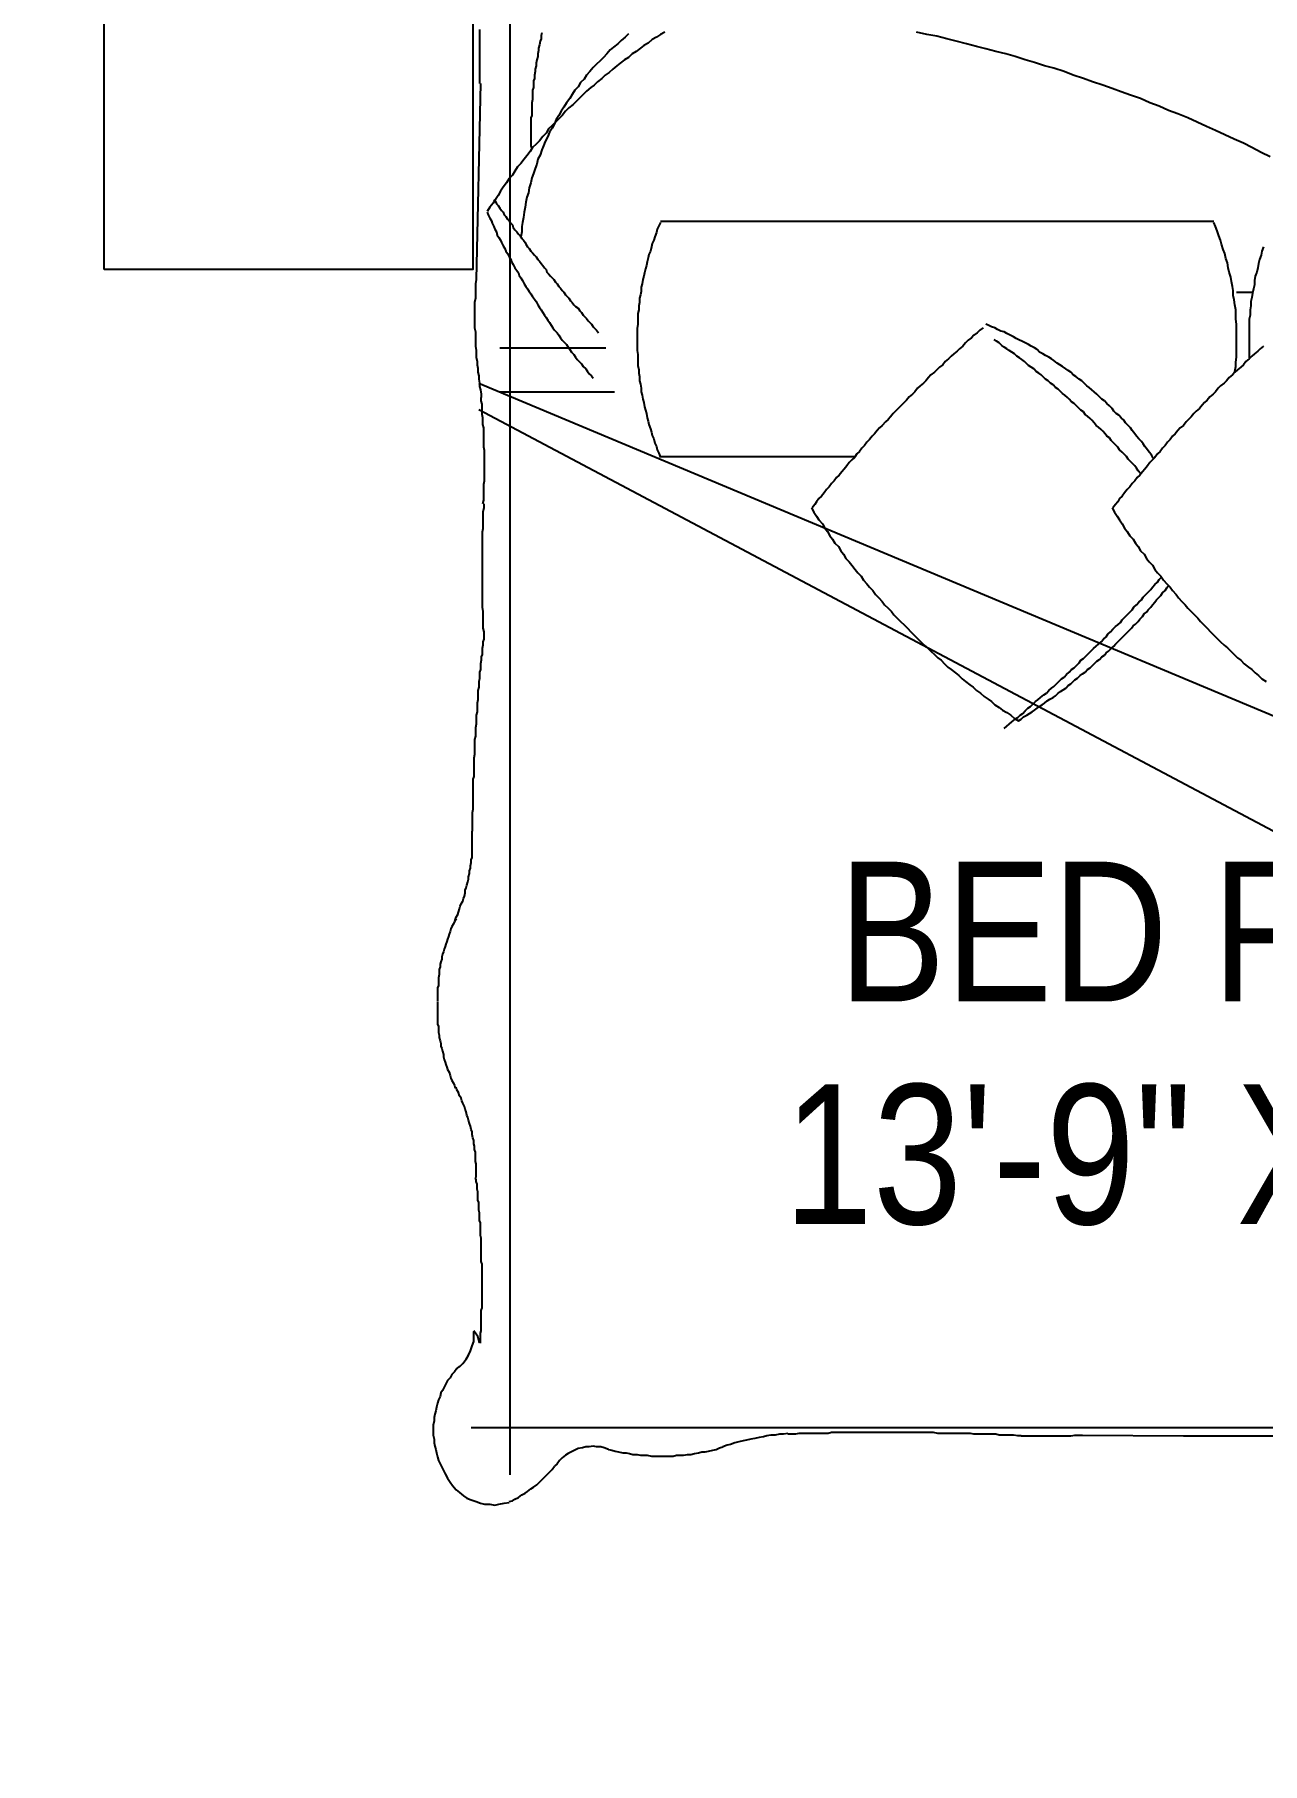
# Model space of a CAD drawing. Extents: x -454308 to 890911, y -14103 to 1343694.
# Drawn here: x 197937.5 to 197997.4, y 662062.4 to 662146.7 of the extents above; entities that cross this region are included whole.
import ezdxf

# ---------------------------------------------------------------- set-up
doc = ezdxf.new("R2010")
doc.units = 0
doc.header["$MEASUREMENT"] = 0
doc.layers.add('A-Door', color=144, linetype='Continuous')
doc.layers.add('FURN', color=250, linetype='Continuous')
doc.layers.add('Text', color=55, linetype='Continuous', lineweight=25)
doc.layers.add('WINDOW', color=147, linetype='Continuous', lineweight=25)
doc.styles.get("Standard").update_dxf_attribs({"font": 'stylu.ttf', "height": 7})

# ---------------------------------------------------------------- blocks, each defined once
blk = doc.blocks.new('BD')
at = {"layer": 'FURN'}
for points in [[(166042.034, 672824.709), (166059.993, 672824.709), (166059.993, 672806.709), (166042.034, 672806.709), (166042.034, 672824.709)], [(165983.267, 672808.066), (165983.061, 672807.942), (165982.856, 672807.819), (165982.692, 672807.696), (165982.486, 672807.531), (165982.363, 672807.367), (165982.198, 672807.161), (165982.075, 672806.997), (165981.993, 672806.792), (165981.911, 672806.545), (165981.829, 672806.34), (165981.787, 672806.134), (165981.787, 672805.887), (165981.746, 672805.641), (165981.787, 672805.435), (165981.829, 672805.189), (165981.87, 672804.942)], [(165988.527, 672807.367), (165988.404, 672807.49), (165988.239, 672807.614), (165988.116, 672807.737), (165987.952, 672807.819), (165987.829, 672807.942), (165987.664, 672808.024), (165987.5, 672808.107), (165987.335, 672808.189), (165987.212, 672808.271), (165987.048, 672808.312), (165986.883, 672808.394), (165986.719, 672808.435), (165986.513, 672808.477), (165986.349, 672808.518), (165986.185, 672808.559), (165986.02, 672808.6), (165985.856, 672808.6), (165985.65, 672808.641), (165985.486, 672808.641), (165985.322, 672808.641), (165985.157, 672808.641), (165984.952, 672808.6), (165984.787, 672808.6), (165984.623, 672808.559), (165984.459, 672808.518), (165984.294, 672808.477), (165984.089, 672808.435), (165983.924, 672808.394), (165983.76, 672808.312), (165983.596, 672808.23), (165983.431, 672808.148), (165983.267, 672808.066)], [(166006.281, 672808.435), (166006.157, 672808.435), (166006.034, 672808.435), (166005.87, 672808.435), (166005.746, 672808.435), (166005.623, 672808.435), (166005.5, 672808.435), (166005.335, 672808.435), (166005.212, 672808.435), (166005.089, 672808.394), (166004.924, 672808.394), (166004.801, 672808.394), (166004.678, 672808.353), (166004.555, 672808.353), (166004.39, 672808.312), (166004.267, 672808.271), (166004.144, 672808.271), (166004.02, 672808.23), (166003.897, 672808.189), (166003.733, 672808.148), (166003.609, 672808.148), (166003.486, 672808.107), (166003.363, 672808.066), (166003.239, 672808.024), (166003.116, 672807.983), (166002.993, 672807.942), (166002.87, 672807.86), (166002.705, 672807.819), (166002.582, 672807.778), (166002.459, 672807.737), (166002.335, 672807.655), (166002.212, 672807.614), (166002.089, 672807.572)], [(166010.349, 672807.531), (166010.226, 672807.614), (166010.102, 672807.655), (166009.979, 672807.737), (166009.856, 672807.778), (166009.733, 672807.819), (166009.609, 672807.86), (166009.486, 672807.901), (166009.363, 672807.942), (166009.239, 672807.983), (166009.116, 672808.024), (166008.993, 672808.066), (166008.87, 672808.107), (166008.746, 672808.148), (166008.623, 672808.189), (166008.5, 672808.23), (166008.376, 672808.23), (166008.253, 672808.271), (166008.13, 672808.312), (166008.007, 672808.312), (166007.883, 672808.353), (166007.76, 672808.353), (166007.637, 672808.353), (166007.472, 672808.394), (166007.349, 672808.394), (166007.226, 672808.394), (166007.102, 672808.394), (166006.979, 672808.435), (166006.856, 672808.435), (166006.692, 672808.435), (166006.568, 672808.435), (166006.445, 672808.435), (166006.322, 672808.435)], [(165988.486, 672807.367), (165988.65, 672807.203), (165988.856, 672807.038), (165989.061, 672806.915), (165989.267, 672806.833), (165989.513, 672806.751), (165989.719, 672806.668), (165989.965, 672806.668), (165990.212, 672806.668)], [(165997.65, 672806.586), (165997.774, 672806.545), (165997.938, 672806.545), (165998.102, 672806.545), (165998.226, 672806.545), (165998.39, 672806.545), (165998.513, 672806.586), (165998.678, 672806.586), (165998.801, 672806.586), (165998.965, 672806.586), (165999.089, 672806.627), (165999.253, 672806.627), (165999.376, 672806.668), (165999.541, 672806.668), (165999.664, 672806.709), (165999.829, 672806.751), (165999.952, 672806.751), (166000.075, 672806.792), (166000.239, 672806.833), (166000.363, 672806.874), (166000.527, 672806.915), (166000.65, 672806.956), (166000.774, 672806.997), (166000.938, 672807.038), (166001.061, 672807.079), (166001.185, 672807.12), (166001.349, 672807.203), (166001.472, 672807.244), (166001.596, 672807.285), (166001.719, 672807.367), (166001.883, 672807.408), (166002.007, 672807.49), (166002.13, 672807.531)], [(166010.308, 672807.572), (166010.431, 672807.531), (166010.555, 672807.449), (166010.678, 672807.408), (166010.842, 672807.367), (166010.965, 672807.326), (166011.089, 672807.285), (166011.212, 672807.203), (166011.335, 672807.161), (166011.459, 672807.12), (166011.623, 672807.079), (166011.746, 672807.079), (166011.87, 672807.038), (166011.993, 672806.997), (166012.157, 672806.956), (166012.281, 672806.915), (166012.404, 672806.915), (166012.568, 672806.874), (166012.692, 672806.874), (166012.815, 672806.833), (166012.938, 672806.833), (166013.102, 672806.792), (166013.226, 672806.792), (166013.349, 672806.751), (166013.513, 672806.751), (166013.637, 672806.751), (166013.801, 672806.751), (166013.924, 672806.751), (166014.048, 672806.751), (166014.212, 672806.751), (166014.335, 672806.751), (166014.459, 672806.751), (166014.623, 672806.751)], [(165985.527, 672806.792), (165985.527, 672782.216), (165985.527, 672731.627)], [(165989.637, 672806.381), (165989.801, 672806.422), (165989.965, 672806.463), (165990.089, 672806.545), (165990.253, 672806.668)], [(165989.637, 672806.34), (165989.76, 672806.34), (165989.883, 672806.34), (165990.007, 672806.34), (165990.13, 672806.34), (165990.253, 672806.298), (165990.376, 672806.298), (165990.5, 672806.298), (165990.623, 672806.298), (165990.746, 672806.298), (165990.87, 672806.298), (165990.993, 672806.298), (165991.116, 672806.298), (165991.239, 672806.298), (165991.363, 672806.257), (165991.486, 672806.257), (165991.609, 672806.257), (165991.733, 672806.257), (165991.897, 672806.257), (165992.02, 672806.257), (165992.144, 672806.257), (165992.267, 672806.257), (165992.39, 672806.257), (165992.513, 672806.257), (165992.637, 672806.257), (165992.76, 672806.257), (165992.883, 672806.257), (165993.007, 672806.257), (165993.13, 672806.257), (165993.253, 672806.257), (165993.376, 672806.257), (165993.5, 672806.257), (165993.623, 672806.298), (165993.746, 672806.298), (165993.87, 672806.298), (165993.993, 672806.298), (165994.116, 672806.298), (165994.281, 672806.298), (165994.404, 672806.298), (165994.527, 672806.298), (165994.65, 672806.298), (165994.774, 672806.298), (165994.897, 672806.34), (165995.02, 672806.34), (165995.144, 672806.34), (165995.267, 672806.34), (165995.39, 672806.34), (165995.513, 672806.34), (165995.637, 672806.381), (165995.76, 672806.381), (165995.883, 672806.381), (165996.007, 672806.381), (165996.13, 672806.422), (165996.253, 672806.422), (165996.376, 672806.422), (165996.5, 672806.422), (165996.623, 672806.463), (165996.746, 672806.463), (165996.911, 672806.463), (165997.034, 672806.463), (165997.157, 672806.504), (165997.281, 672806.504), (165997.404, 672806.504), (165997.527, 672806.545), (165997.65, 672806.545)], [(166035.212, 672806.422), (166001.596, 672743.052)], [(166036.486, 672806.422), (166009.527, 672741.983)], [(166024.157, 672806.175), (166023.993, 672806.175), (166023.87, 672806.216), (166023.705, 672806.216), (166023.541, 672806.257), (166023.418, 672806.257), (166023.253, 672806.257), (166023.13, 672806.298), (166022.965, 672806.298), (166022.801, 672806.34), (166022.678, 672806.34), (166022.513, 672806.34), (166022.39, 672806.381), (166022.226, 672806.381), (166022.061, 672806.381), (166021.938, 672806.422), (166021.774, 672806.422), (166021.65, 672806.422), (166021.486, 672806.463), (166021.322, 672806.463), (166021.198, 672806.463), (166021.034, 672806.463), (166020.87, 672806.504), (166020.746, 672806.504), (166020.582, 672806.504), (166020.459, 672806.504), (166020.294, 672806.545), (166020.13, 672806.545), (166020.007, 672806.545), (166019.842, 672806.545), (166019.678, 672806.586), (166019.555, 672806.586), (166019.39, 672806.586), (166019.267, 672806.586), (166019.102, 672806.627), (166018.938, 672806.627), (166018.815, 672806.627), (166018.65, 672806.627), (166018.486, 672806.627), (166018.363, 672806.627), (166018.198, 672806.668), (166018.075, 672806.668), (166017.911, 672806.668), (166017.746, 672806.668), (166017.623, 672806.668), (166017.459, 672806.668), (166017.294, 672806.668), (166017.171, 672806.709), (166017.007, 672806.709), (166016.883, 672806.709), (166016.719, 672806.709), (166016.555, 672806.709), (166016.431, 672806.709), (166016.267, 672806.709), (166016.102, 672806.709), (166015.979, 672806.709), (166015.815, 672806.709), (166015.692, 672806.709), (166015.527, 672806.751), (166015.363, 672806.751), (166015.239, 672806.751), (166015.075, 672806.751), (166014.911, 672806.751), (166014.787, 672806.751), (166014.623, 672806.751)], [(166030.609, 672806.216), (166030.774, 672806.175), (166030.938, 672806.175), (166031.102, 672806.175), (166031.267, 672806.175), (166031.39, 672806.175), (166031.555, 672806.175), (166031.719, 672806.134), (166031.883, 672806.134), (166032.048, 672806.134), (166032.212, 672806.134), (166032.376, 672806.134), (166032.541, 672806.134), (166032.705, 672806.134), (166032.87, 672806.134), (166033.034, 672806.134), (166033.198, 672806.134), (166033.363, 672806.175), (166033.527, 672806.175), (166033.692, 672806.175), (166033.856, 672806.175), (166034.02, 672806.175), (166034.185, 672806.175), (166034.308, 672806.175), (166034.472, 672806.216), (166034.637, 672806.216), (166034.801, 672806.216), (166034.965, 672806.257), (166035.13, 672806.257), (166035.294, 672806.257), (166035.459, 672806.257), (166035.623, 672806.298), (166035.787, 672806.298)], [(166041.541, 672806.545), (166041.335, 672806.586), (166041.171, 672806.586), (166040.965, 672806.586), (166040.801, 672806.586), (166040.637, 672806.586), (166040.431, 672806.627), (166040.267, 672806.627), (166040.102, 672806.627), (166039.897, 672806.627), (166039.733, 672806.627), (166039.527, 672806.627), (166039.363, 672806.627), (166039.198, 672806.627), (166038.993, 672806.586), (166038.829, 672806.586), (166038.664, 672806.586), (166038.459, 672806.586), (166038.294, 672806.586), (166038.089, 672806.545), (166037.924, 672806.545), (166037.76, 672806.545), (166037.555, 672806.504), (166037.39, 672806.504), (166037.226, 672806.463), (166037.02, 672806.463), (166036.856, 672806.422), (166036.692, 672806.422), (166036.486, 672806.381), (166036.322, 672806.381), (166036.157, 672806.34), (166035.952, 672806.298), (166035.787, 672806.298)], [(166051.116, 672806.34), (166041.541, 672806.545)], [(166053.746, 672806.381), (166053.5, 672806.381), (166053.294, 672806.381), (166053.048, 672806.381), (166052.801, 672806.381), (166052.555, 672806.381), (166052.308, 672806.381), (166052.061, 672806.381), (166051.856, 672806.381), (166051.609, 672806.381), (166051.363, 672806.381), (166051.116, 672806.381)], [(166030.609, 672806.175), (166030.404, 672806.175), (166030.198, 672806.216), (166029.993, 672806.216), (166029.787, 672806.216), (166029.582, 672806.216), (166029.376, 672806.216), (166029.212, 672806.257), (166029.007, 672806.257), (166028.801, 672806.257), (166028.596, 672806.257), (166028.39, 672806.257), (166028.185, 672806.257), (166027.979, 672806.257), (166027.774, 672806.257), (166027.568, 672806.257), (166027.363, 672806.257), (166027.157, 672806.257), (166026.952, 672806.257), (166026.787, 672806.257), (166026.582, 672806.257), (166026.376, 672806.257), (166026.171, 672806.257), (166025.965, 672806.257), (166025.76, 672806.257), (166025.555, 672806.257), (166025.349, 672806.216), (166025.144, 672806.216), (166024.938, 672806.216), (166024.733, 672806.216), (166024.527, 672806.216), (166024.363, 672806.175), (166024.157, 672806.175)], [(166044.829, 672806.011), (166044.705, 672805.97), (166044.541, 672805.887), (166044.418, 672805.805), (166044.294, 672805.764), (166044.13, 672805.682), (166044.007, 672805.641), (166043.883, 672805.559), (166043.719, 672805.518), (166043.596, 672805.435), (166043.472, 672805.353), (166043.349, 672805.312), (166043.185, 672805.23), (166043.061, 672805.148), (166042.938, 672805.107), (166042.815, 672805.024), (166042.65, 672804.942), (166042.527, 672804.86), (166042.404, 672804.819), (166042.281, 672804.737), (166042.116, 672804.655), (166041.993, 672804.572), (166041.87, 672804.49), (166041.746, 672804.449), (166041.623, 672804.367), (166041.5, 672804.285), (166041.335, 672804.203), (166041.212, 672804.12), (166041.089, 672804.038), (166040.965, 672803.956), (166040.842, 672803.874), (166040.719, 672803.792), (166040.596, 672803.709), (166040.472, 672803.627), (166040.308, 672803.545), (166040.185, 672803.463), (166040.061, 672803.381), (166039.938, 672803.298), (166039.815, 672803.216), (166039.692, 672803.134), (166039.568, 672803.052), (166039.445, 672802.97), (166039.322, 672802.887), (166039.198, 672802.805), (166039.075, 672802.723), (166038.952, 672802.6), (166038.829, 672802.518), (166038.705, 672802.435), (166038.582, 672802.353), (166038.5, 672802.271), (166038.376, 672802.148), (166038.253, 672802.066), (166038.13, 672801.983), (166038.007, 672801.901), (166037.883, 672801.778), (166037.76, 672801.696), (166037.637, 672801.614), (166037.513, 672801.49), (166037.431, 672801.408), (166037.308, 672801.326), (166037.185, 672801.203), (166037.061, 672801.12), (166036.938, 672801.038), (166036.856, 672800.915), (166036.733, 672800.833)], [(166045.445, 672805.682), (166045.363, 672805.6), (166045.239, 672805.559), (166045.157, 672805.477), (166045.034, 672805.394), (166044.911, 672805.312), (166044.829, 672805.23), (166044.705, 672805.189), (166044.623, 672805.107), (166044.5, 672805.024), (166044.418, 672804.942), (166044.294, 672804.86), (166044.212, 672804.778), (166044.089, 672804.737), (166043.965, 672804.655), (166043.883, 672804.572), (166043.76, 672804.49), (166043.678, 672804.408), (166043.555, 672804.326), (166043.472, 672804.244), (166043.349, 672804.161), (166043.267, 672804.12), (166043.144, 672804.038), (166043.061, 672803.956), (166042.938, 672803.874), (166042.856, 672803.792), (166042.733, 672803.709), (166042.65, 672803.627), (166042.527, 672803.545), (166042.445, 672803.463), (166042.322, 672803.381), (166042.239, 672803.298), (166042.116, 672803.216), (166042.034, 672803.134), (166041.911, 672803.093), (166041.829, 672803.011), (166041.705, 672802.929), (166041.623, 672802.846), (166041.541, 672802.764), (166041.418, 672802.682), (166041.335, 672802.6), (166041.212, 672802.518), (166041.13, 672802.435), (166041.007, 672802.353), (166040.924, 672802.271), (166040.801, 672802.189), (166040.719, 672802.107), (166040.637, 672802.024), (166040.513, 672801.942), (166040.431, 672801.86), (166040.308, 672801.778), (166040.226, 672801.696), (166040.144, 672801.572), (166040.02, 672801.49), (166039.938, 672801.408), (166039.815, 672801.326), (166039.733, 672801.244), (166039.65, 672801.161), (166039.527, 672801.079), (166039.445, 672800.997), (166039.363, 672800.915), (166039.239, 672800.833), (166039.157, 672800.751), (166039.075, 672800.668), (166038.952, 672800.586)], [(166053.623, 672797.34), (166053.5, 672797.545), (166053.376, 672797.751), (166053.253, 672797.956), (166053.089, 672798.161), (166052.965, 672798.367), (166052.842, 672798.531), (166052.678, 672798.737), (166052.555, 672798.942), (166052.39, 672799.107), (166052.267, 672799.312), (166052.102, 672799.518), (166051.979, 672799.682), (166051.815, 672799.887), (166051.65, 672800.052), (166051.527, 672800.257), (166051.363, 672800.422), (166051.198, 672800.627), (166051.034, 672800.792), (166050.911, 672800.956), (166050.746, 672801.161), (166050.582, 672801.326), (166050.418, 672801.49), (166050.253, 672801.655), (166050.089, 672801.819), (166049.924, 672802.024), (166049.76, 672802.189), (166049.555, 672802.353), (166049.39, 672802.518), (166049.226, 672802.682), (166049.061, 672802.846), (166048.897, 672803.011), (166048.692, 672803.134), (166048.527, 672803.298), (166048.322, 672803.463), (166048.157, 672803.627), (166047.993, 672803.792), (166047.787, 672803.915), (166047.582, 672804.079), (166047.418, 672804.203), (166047.212, 672804.367), (166047.048, 672804.531), (166046.842, 672804.655), (166046.637, 672804.778), (166046.472, 672804.942), (166046.267, 672805.066), (166046.061, 672805.23), (166045.856, 672805.353), (166045.65, 672805.477), (166045.445, 672805.6), (166045.281, 672805.723), (166045.075, 672805.887), (166044.87, 672806.011)], [(165981.911, 672804.942), (165981.952, 672804.778), (165982.034, 672804.655), (165982.116, 672804.49), (165982.239, 672804.326), (165982.322, 672804.161), (165982.404, 672804.038), (165982.527, 672803.874), (165982.609, 672803.751), (165982.733, 672803.586), (165982.856, 672803.463), (165982.979, 672803.34), (165983.102, 672803.216), (165983.226, 672803.093), (165983.349, 672802.97), (165983.472, 672802.846), (165983.637, 672802.723)], [(166059.294, 672804.901), (165983.226, 672804.901)], [(166036.075, 672805.394), (166036.075, 672799.805)], [(166038.212, 672805.394), (166038.212, 672800.216)], [(166053.541, 672799.107), (166053.376, 672799.271), (166053.212, 672799.477), (166053.048, 672799.641), (166052.883, 672799.846), (166052.76, 672800.011), (166052.555, 672800.175), (166052.39, 672800.34), (166052.226, 672800.504), (166052.061, 672800.668), (166051.897, 672800.833), (166051.692, 672800.997), (166051.527, 672801.161), (166051.322, 672801.285), (166051.157, 672801.449), (166050.952, 672801.572), (166050.787, 672801.737), (166050.582, 672801.86), (166050.376, 672801.983), (166050.171, 672802.148), (166049.965, 672802.271), (166049.76, 672802.394), (166049.555, 672802.518), (166049.349, 672802.641), (166049.144, 672802.723), (166048.938, 672802.846), (166048.733, 672802.97), (166048.527, 672803.052), (166048.281, 672803.175), (166048.075, 672803.257), (166047.87, 672803.34), (166047.623, 672803.422), (166047.418, 672803.545), (166047.171, 672803.586), (166046.965, 672803.668), (166046.719, 672803.751), (166046.513, 672803.833), (166046.267, 672803.874), (166046.02, 672803.956), (166045.774, 672803.997), (166045.568, 672804.079), (166045.322, 672804.12), (166045.075, 672804.161), (166044.829, 672804.203), (166044.582, 672804.244), (166044.335, 672804.285), (166044.13, 672804.326), (166043.883, 672804.326), (166043.637, 672804.367)], [(166053.582, 672803.34), (166053.459, 672803.381), (166053.294, 672803.381), (166053.171, 672803.422), (166053.007, 672803.463), (166052.842, 672803.504), (166052.719, 672803.504), (166052.555, 672803.545), (166052.431, 672803.545), (166052.267, 672803.586), (166052.102, 672803.627), (166051.979, 672803.627), (166051.815, 672803.668), (166051.692, 672803.668), (166051.527, 672803.709), (166051.363, 672803.709), (166051.239, 672803.751), (166051.075, 672803.751), (166050.911, 672803.751), (166050.787, 672803.792), (166050.623, 672803.792), (166050.459, 672803.792), (166050.335, 672803.792), (166050.171, 672803.833), (166050.007, 672803.833), (166049.883, 672803.833), (166049.719, 672803.833), (166049.555, 672803.833), (166049.431, 672803.874), (166049.267, 672803.874), (166049.102, 672803.874), (166048.979, 672803.874), (166048.815, 672803.874), (166048.65, 672803.874), (166048.527, 672803.874), (166048.363, 672803.874), (166048.198, 672803.874), (166048.075, 672803.874), (166047.911, 672803.833)], [(165984.459, 672800.093), (165984.541, 672800.298), (165984.582, 672800.463), (165984.582, 672800.668), (165984.623, 672800.833), (165984.582, 672801.038), (165984.582, 672801.203), (165984.541, 672801.367), (165984.5, 672801.572), (165984.418, 672801.737), (165984.335, 672801.901), (165984.253, 672802.066), (165984.171, 672802.189), (165984.048, 672802.353), (165983.924, 672802.477), (165983.76, 672802.6), (165983.637, 672802.723)], [(165984.459, 672800.093), (165984.418, 672799.929), (165984.376, 672799.764), (165984.335, 672799.6), (165984.294, 672799.394), (165984.294, 672799.23), (165984.253, 672799.066), (165984.212, 672798.901), (165984.212, 672798.696), (165984.171, 672798.531), (165984.171, 672798.367), (165984.171, 672798.203), (165984.13, 672797.997), (165984.13, 672797.833), (165984.13, 672797.668), (165984.13, 672797.463), (165984.13, 672797.298), (165984.13, 672797.134), (165984.13, 672796.929), (165984.171, 672796.764), (165984.171, 672796.6), (165984.171, 672796.435), (165984.212, 672796.23), (165984.212, 672796.066), (165984.253, 672795.901), (165984.294, 672795.696), (165984.335, 672795.531), (165984.335, 672795.367), (165984.376, 672795.203), (165984.418, 672794.997), (165984.459, 672794.833), (165984.541, 672794.668), (165984.582, 672794.504)], [(166044.335, 672797.545), (166044.171, 672797.627), (166044.007, 672797.709), (166043.842, 672797.751), (166043.637, 672797.833), (166043.472, 672797.874), (166043.308, 672797.956), (166043.144, 672797.997), (166042.938, 672798.038), (166042.774, 672798.12), (166042.609, 672798.161), (166042.404, 672798.203), (166042.239, 672798.244), (166042.075, 672798.285), (166041.87, 672798.326), (166041.705, 672798.367), (166041.541, 672798.408), (166041.335, 672798.449), (166041.171, 672798.49), (166040.965, 672798.49), (166040.801, 672798.531), (166040.637, 672798.572), (166040.431, 672798.572), (166040.267, 672798.614), (166040.061, 672798.614), (166039.897, 672798.655), (166039.733, 672798.655), (166039.527, 672798.655), (166039.363, 672798.655), (166039.157, 672798.696), (166038.993, 672798.696), (166038.787, 672798.696), (166038.623, 672798.696), (166038.418, 672798.696), (166038.253, 672798.696), (166038.089, 672798.696), (166037.883, 672798.655), (166037.719, 672798.655), (166037.513, 672798.655), (166037.349, 672798.655), (166037.144, 672798.614), (166036.979, 672798.614), (166036.815, 672798.572), (166036.609, 672798.572), (166036.445, 672798.531), (166036.239, 672798.49), (166036.075, 672798.49), (166035.911, 672798.449), (166035.705, 672798.408), (166035.541, 672798.367), (166035.335, 672798.326), (166035.171, 672798.285), (166035.007, 672798.244), (166034.801, 672798.203), (166034.637, 672798.161), (166034.472, 672798.12), (166034.267, 672798.038), (166034.102, 672797.997), (166033.938, 672797.956), (166033.774, 672797.874), (166033.568, 672797.833), (166033.404, 672797.751), (166033.239, 672797.709), (166033.075, 672797.627), (166032.87, 672797.545)], [(166032.911, 672797.545), (166032.911, 672788.093)], [(166044.376, 672770.545), (166044.376, 672797.545)], [(165985.239, 672791.34), (165985.198, 672791.545), (165985.198, 672791.751), (165985.157, 672791.956), (165985.157, 672792.161), (165985.116, 672792.367), (165985.075, 672792.531), (165985.034, 672792.737), (165984.993, 672792.942), (165984.952, 672793.148), (165984.911, 672793.353), (165984.87, 672793.518), (165984.829, 672793.723), (165984.787, 672793.929), (165984.705, 672794.134), (165984.664, 672794.298), (165984.582, 672794.504)], [(166047.541, 672767.792), (166047.746, 672768.244), (166047.993, 672768.696), (166048.198, 672769.107), (166048.404, 672769.559), (166048.609, 672770.011), (166048.815, 672770.463), (166049.02, 672770.915), (166049.226, 672771.367), (166049.431, 672771.819), (166049.637, 672772.312), (166049.801, 672772.764), (166050.007, 672773.216), (166050.171, 672773.668), (166050.376, 672774.12), (166050.541, 672774.614), (166050.705, 672775.066), (166050.87, 672775.518), (166051.034, 672775.97), (166051.198, 672776.463), (166051.363, 672776.915), (166051.527, 672777.408), (166051.692, 672777.86), (166051.856, 672778.353), (166051.979, 672778.805), (166052.144, 672779.298), (166052.267, 672779.751), (166052.431, 672780.244), (166052.555, 672780.696), (166052.678, 672781.189), (166052.801, 672781.682), (166052.924, 672782.134), (166053.048, 672782.627), (166053.171, 672783.12), (166053.294, 672783.572), (166053.418, 672784.066), (166053.5, 672784.559), (166053.623, 672785.052)], [(165985.116, 672779.956), (165985.116, 672780.12), (165985.157, 672780.326), (165985.157, 672780.49), (165985.157, 672780.655), (165985.157, 672780.86), (165985.157, 672781.024), (165985.198, 672781.189), (165985.198, 672781.394), (165985.198, 672781.559), (165985.198, 672781.723), (165985.198, 672781.929), (165985.198, 672782.093), (165985.198, 672782.257), (165985.239, 672782.422), (165985.239, 672782.627), (165985.239, 672782.792), (165985.239, 672782.956), (165985.239, 672783.161), (165985.239, 672783.326), (165985.239, 672783.49), (165985.239, 672783.696), (165985.239, 672783.86), (165985.239, 672784.024), (165985.281, 672784.23), (165985.281, 672784.394), (165985.281, 672784.559), (165985.281, 672784.764), (165985.281, 672784.929), (165985.281, 672785.093), (165985.281, 672785.298), (165985.281, 672785.463), (165985.281, 672785.627), (165985.281, 672785.833), (165985.281, 672785.997), (165985.281, 672786.161), (165985.281, 672786.367), (165985.281, 672786.531), (165985.281, 672786.696), (165985.281, 672786.901), (165985.281, 672787.066), (165985.281, 672787.23), (165985.281, 672787.435), (165985.281, 672787.6), (165985.281, 672787.764), (165985.281, 672787.97), (165985.281, 672788.134), (165985.281, 672788.298), (165985.281, 672788.504), (165985.281, 672788.668), (165985.281, 672788.833), (165985.281, 672789.038), (165985.281, 672789.203), (165985.239, 672789.367), (165985.239, 672789.572), (165985.239, 672789.737), (165985.239, 672789.901), (165985.239, 672790.107), (165985.239, 672790.271), (165985.239, 672790.435), (165985.239, 672790.641), (165985.239, 672790.805), (165985.198, 672790.97), (165985.198, 672791.175), (165985.198, 672791.34)], [(166030.404, 672790.189), (166030.198, 672790.066), (166029.993, 672789.942), (166029.829, 672789.819), (166029.623, 672789.655), (166029.418, 672789.531), (166029.253, 672789.408), (166029.048, 672789.285), (166028.883, 672789.161), (166028.678, 672789.038), (166028.513, 672788.874), (166028.308, 672788.751), (166028.144, 672788.627), (166027.938, 672788.504), (166027.774, 672788.34), (166027.609, 672788.216), (166027.404, 672788.052), (166027.239, 672787.929), (166027.075, 672787.764), (166026.87, 672787.641), (166026.705, 672787.477), (166026.541, 672787.353), (166026.376, 672787.189), (166026.171, 672787.066), (166026.007, 672786.901), (166025.842, 672786.737), (166025.678, 672786.614), (166025.513, 672786.449), (166025.349, 672786.285), (166025.185, 672786.161), (166025.02, 672785.997), (166024.856, 672785.833), (166024.692, 672785.668), (166024.527, 672785.504), (166024.363, 672785.34), (166024.198, 672785.175), (166024.034, 672785.011), (166023.87, 672784.846), (166023.705, 672784.682), (166023.582, 672784.518), (166023.418, 672784.353), (166023.253, 672784.189), (166023.089, 672784.024), (166022.965, 672783.86), (166022.801, 672783.696), (166022.637, 672783.531), (166022.513, 672783.367), (166022.349, 672783.161), (166022.226, 672782.997), (166022.061, 672782.833), (166021.938, 672782.668), (166021.774, 672782.463), (166021.65, 672782.298), (166021.486, 672782.134), (166021.363, 672781.929), (166021.198, 672781.764), (166021.075, 672781.559), (166020.952, 672781.394), (166020.787, 672781.23), (166020.664, 672781.024), (166020.541, 672780.86), (166020.418, 672780.655), (166020.294, 672780.449), (166020.13, 672780.285), (166020.007, 672780.079)], [(166039.198, 672781.805), (166039.075, 672781.97), (166038.952, 672782.093), (166038.829, 672782.257), (166038.705, 672782.381), (166038.582, 672782.545), (166038.459, 672782.668), (166038.294, 672782.792), (166038.171, 672782.956), (166038.048, 672783.079), (166037.924, 672783.244), (166037.801, 672783.367), (166037.678, 672783.49), (166037.555, 672783.655), (166037.39, 672783.778), (166037.267, 672783.942), (166037.144, 672784.066), (166037.02, 672784.189), (166036.897, 672784.353), (166036.774, 672784.477), (166036.609, 672784.6), (166036.486, 672784.723), (166036.363, 672784.887), (166036.239, 672785.011), (166036.075, 672785.134), (166035.952, 672785.257), (166035.829, 672785.422), (166035.664, 672785.545), (166035.541, 672785.668), (166035.418, 672785.792), (166035.253, 672785.956), (166035.13, 672786.079), (166035.007, 672786.203), (166034.842, 672786.326), (166034.719, 672786.449), (166034.596, 672786.572), (166034.431, 672786.737), (166034.308, 672786.86), (166034.185, 672786.983), (166034.02, 672787.107), (166033.897, 672787.23), (166033.733, 672787.353), (166033.609, 672787.477), (166033.445, 672787.6), (166033.322, 672787.723), (166033.157, 672787.846), (166033.034, 672787.97), (166032.87, 672788.093), (166032.746, 672788.216), (166032.623, 672788.34), (166032.459, 672788.463), (166032.294, 672788.586), (166032.171, 672788.709), (166032.007, 672788.833), (166031.883, 672788.956), (166031.719, 672789.079), (166031.596, 672789.203), (166031.431, 672789.326), (166031.308, 672789.449), (166031.144, 672789.572), (166030.979, 672789.696), (166030.856, 672789.819), (166030.692, 672789.942), (166030.568, 672790.024), (166030.404, 672790.148)], [(166032.089, 672774.12), (166032.212, 672774.244), (166032.335, 672774.326), (166032.459, 672774.408), (166032.582, 672774.531), (166032.664, 672774.614), (166032.787, 672774.737), (166032.911, 672774.819), (166033.034, 672774.942), (166033.116, 672775.024), (166033.239, 672775.148), (166033.363, 672775.23), (166033.486, 672775.353), (166033.568, 672775.435), (166033.692, 672775.559), (166033.815, 672775.641), (166033.897, 672775.764), (166034.02, 672775.846), (166034.144, 672775.97), (166034.226, 672776.052), (166034.349, 672776.175), (166034.431, 672776.298), (166034.555, 672776.381), (166034.678, 672776.504), (166034.76, 672776.586), (166034.883, 672776.709), (166034.965, 672776.833), (166035.089, 672776.915), (166035.171, 672777.038), (166035.294, 672777.161), (166035.376, 672777.244), (166035.5, 672777.367), (166035.582, 672777.49), (166035.705, 672777.614), (166035.787, 672777.696), (166035.911, 672777.819), (166035.993, 672777.942), (166036.116, 672778.066), (166036.198, 672778.148), (166036.281, 672778.271), (166036.404, 672778.394), (166036.486, 672778.518), (166036.609, 672778.641), (166036.692, 672778.764), (166036.774, 672778.846), (166036.897, 672778.97), (166036.979, 672779.093), (166037.061, 672779.216), (166037.185, 672779.34), (166037.267, 672779.463), (166037.349, 672779.586), (166037.431, 672779.668), (166037.555, 672779.792), (166037.637, 672779.915), (166037.719, 672780.038), (166037.801, 672780.161), (166037.924, 672780.285), (166038.007, 672780.408), (166038.089, 672780.531), (166038.171, 672780.655), (166038.253, 672780.778), (166038.335, 672780.901), (166038.459, 672781.024), (166038.541, 672781.148), (166038.623, 672781.271)], [(166032.829, 672773.504), (166032.993, 672773.586), (166033.116, 672773.709), (166033.239, 672773.792), (166033.404, 672773.915), (166033.527, 672773.997), (166033.65, 672774.079), (166033.774, 672774.203), (166033.897, 672774.326), (166034.02, 672774.408), (166034.185, 672774.531), (166034.308, 672774.614), (166034.431, 672774.737), (166034.555, 672774.86), (166034.678, 672774.942), (166034.801, 672775.066), (166034.924, 672775.189), (166035.007, 672775.312), (166035.13, 672775.435), (166035.253, 672775.518), (166035.376, 672775.641), (166035.5, 672775.764), (166035.623, 672775.887), (166035.705, 672776.011), (166035.829, 672776.134), (166035.952, 672776.257), (166036.075, 672776.381), (166036.157, 672776.504), (166036.281, 672776.627), (166036.363, 672776.751), (166036.486, 672776.874), (166036.609, 672776.997), (166036.692, 672777.12), (166036.815, 672777.285), (166036.897, 672777.408), (166037.02, 672777.531), (166037.102, 672777.655), (166037.185, 672777.778), (166037.308, 672777.942), (166037.39, 672778.066), (166037.472, 672778.189), (166037.596, 672778.353), (166037.678, 672778.477), (166037.76, 672778.6), (166037.842, 672778.764), (166037.924, 672778.887), (166038.007, 672779.052), (166038.13, 672779.175), (166038.212, 672779.298), (166038.294, 672779.463), (166038.376, 672779.586), (166038.459, 672779.751), (166038.541, 672779.915), (166038.582, 672780.038), (166038.664, 672780.203), (166038.746, 672780.326), (166038.829, 672780.49), (166038.911, 672780.655), (166038.993, 672780.778), (166039.034, 672780.942), (166039.116, 672781.107), (166039.198, 672781.23), (166039.239, 672781.394), (166039.322, 672781.559), (166039.363, 672781.682)], [(166019.637, 672780.778), (166019.76, 672780.655), (166019.842, 672780.531), (166019.965, 672780.408), (166020.089, 672780.244), (166020.171, 672780.12), (166020.294, 672779.997), (166020.376, 672779.874), (166020.5, 672779.751), (166020.623, 672779.627), (166020.705, 672779.504), (166020.829, 672779.381), (166020.952, 672779.257), (166021.034, 672779.134), (166021.157, 672779.011), (166021.281, 672778.846), (166021.363, 672778.723), (166021.486, 672778.6), (166021.609, 672778.477), (166021.692, 672778.353), (166021.815, 672778.23), (166021.938, 672778.107), (166022.061, 672777.983), (166022.144, 672777.86), (166022.267, 672777.737), (166022.39, 672777.614), (166022.513, 672777.49), (166022.596, 672777.367), (166022.719, 672777.244), (166022.842, 672777.12), (166022.965, 672777.038), (166023.048, 672776.915), (166023.171, 672776.792), (166023.294, 672776.668), (166023.418, 672776.545), (166023.541, 672776.422), (166023.664, 672776.298), (166023.746, 672776.175), (166023.87, 672776.052), (166023.993, 672775.929), (166024.116, 672775.805), (166024.239, 672775.723), (166024.363, 672775.6), (166024.486, 672775.477), (166024.609, 672775.353), (166024.692, 672775.23), (166024.815, 672775.107), (166024.938, 672775.024), (166025.061, 672774.901), (166025.185, 672774.778), (166025.308, 672774.655), (166025.431, 672774.531), (166025.555, 672774.449), (166025.678, 672774.326), (166025.801, 672774.203), (166025.924, 672774.079), (166026.048, 672773.997), (166026.171, 672773.874), (166026.294, 672773.751), (166026.418, 672773.627), (166026.541, 672773.545), (166026.664, 672773.422), (166026.787, 672773.298), (166026.911, 672773.216), (166027.034, 672773.093)], [(165985.116, 672779.956), (165985.116, 672779.792), (165985.116, 672779.586), (165985.116, 672779.381), (165985.116, 672779.216), (165985.116, 672779.011), (165985.116, 672778.846), (165985.116, 672778.641), (165985.116, 672778.477), (165985.116, 672778.271), (165985.116, 672778.107), (165985.116, 672777.901), (165985.116, 672777.696), (165985.116, 672777.531), (165985.157, 672777.326), (165985.157, 672777.161), (165985.157, 672776.956)], [(166020.007, 672780.079), (166020.089, 672779.956), (166020.212, 672779.833), (166020.294, 672779.668), (166020.376, 672779.545), (166020.459, 672779.422), (166020.541, 672779.298), (166020.623, 672779.175), (166020.705, 672779.052), (166020.787, 672778.929), (166020.87, 672778.805), (166020.993, 672778.682), (166021.075, 672778.559), (166021.157, 672778.394), (166021.239, 672778.271), (166021.363, 672778.148), (166021.445, 672778.024), (166021.527, 672777.901), (166021.609, 672777.778), (166021.733, 672777.655), (166021.815, 672777.531), (166021.897, 672777.449), (166022.02, 672777.326), (166022.102, 672777.203), (166022.226, 672777.079), (166022.308, 672776.956), (166022.39, 672776.833), (166022.513, 672776.709), (166022.596, 672776.586), (166022.719, 672776.463), (166022.801, 672776.381), (166022.924, 672776.257), (166023.007, 672776.134), (166023.13, 672776.011), (166023.212, 672775.887), (166023.335, 672775.805), (166023.418, 672775.682), (166023.541, 672775.559), (166023.664, 672775.435), (166023.746, 672775.353), (166023.87, 672775.23), (166023.993, 672775.107), (166024.075, 672775.024), (166024.198, 672774.901), (166024.322, 672774.778), (166024.404, 672774.696), (166024.527, 672774.572), (166024.65, 672774.49), (166024.733, 672774.367), (166024.856, 672774.244), (166024.979, 672774.161), (166025.102, 672774.038), (166025.226, 672773.956), (166025.308, 672773.833), (166025.431, 672773.751), (166025.555, 672773.627), (166025.678, 672773.545), (166025.801, 672773.422), (166025.924, 672773.34), (166026.048, 672773.216), (166026.13, 672773.134), (166026.253, 672773.052), (166026.376, 672772.929), (166026.5, 672772.846), (166026.623, 672772.764)], [(165985.157, 672776.956), (165985.116, 672772.024), (165985.116, 672767.093)], [(166030.404, 672775.518), (166030.198, 672775.394), (166029.993, 672775.271), (166029.829, 672775.148), (166029.623, 672775.024), (166029.418, 672774.901), (166029.253, 672774.778), (166029.048, 672774.655), (166028.883, 672774.49), (166028.678, 672774.367), (166028.513, 672774.244), (166028.308, 672774.12), (166028.144, 672773.956), (166027.938, 672773.833), (166027.774, 672773.709), (166027.609, 672773.545), (166027.404, 672773.422), (166027.239, 672773.298), (166027.075, 672773.134), (166026.87, 672773.011), (166026.705, 672772.846), (166026.541, 672772.682), (166026.376, 672772.559), (166026.171, 672772.394), (166026.007, 672772.271), (166025.842, 672772.107), (166025.678, 672771.942), (166025.513, 672771.819), (166025.349, 672771.655), (166025.185, 672771.49), (166025.02, 672771.326), (166024.856, 672771.203), (166024.692, 672771.038), (166024.527, 672770.874), (166024.363, 672770.709), (166024.198, 672770.545), (166024.034, 672770.381), (166023.87, 672770.216), (166023.705, 672770.052), (166023.582, 672769.887), (166023.418, 672769.723), (166023.253, 672769.559), (166023.089, 672769.394), (166022.965, 672769.23), (166022.801, 672769.066), (166022.637, 672768.86), (166022.513, 672768.696), (166022.349, 672768.531), (166022.226, 672768.367), (166022.061, 672768.203), (166021.938, 672767.997)], [(166038.294, 672768.12), (166038.171, 672768.285), (166038.048, 672768.408), (166037.924, 672768.572), (166037.801, 672768.696), (166037.678, 672768.819), (166037.555, 672768.983), (166037.39, 672769.107), (166037.267, 672769.23), (166037.144, 672769.394), (166037.02, 672769.518), (166036.897, 672769.641), (166036.774, 672769.805), (166036.609, 672769.929), (166036.486, 672770.052), (166036.363, 672770.216), (166036.239, 672770.34), (166036.075, 672770.463), (166035.952, 672770.586), (166035.829, 672770.751), (166035.664, 672770.874), (166035.541, 672770.997), (166035.418, 672771.12), (166035.253, 672771.244), (166035.13, 672771.408), (166035.007, 672771.531), (166034.842, 672771.655), (166034.719, 672771.778), (166034.596, 672771.901), (166034.431, 672772.024), (166034.308, 672772.189), (166034.185, 672772.312), (166034.02, 672772.435), (166033.897, 672772.559), (166033.733, 672772.682), (166033.609, 672772.805), (166033.445, 672772.929), (166033.322, 672773.052), (166033.157, 672773.175), (166033.034, 672773.298), (166032.87, 672773.422), (166032.746, 672773.545), (166032.623, 672773.668), (166032.459, 672773.792), (166032.294, 672773.915), (166032.171, 672774.038), (166032.007, 672774.161), (166031.883, 672774.285), (166031.719, 672774.408), (166031.596, 672774.531), (166031.431, 672774.655), (166031.308, 672774.778), (166031.144, 672774.901), (166030.979, 672775.024), (166030.856, 672775.148), (166030.692, 672775.23), (166030.568, 672775.353), (166030.404, 672775.477)], [(166032.911, 672773.463), (166032.911, 672773.463)], [(166037.061, 672769.518), (166037.308, 672769.477), (166037.513, 672769.477), (166037.76, 672769.435), (166038.007, 672769.435), (166038.212, 672769.435), (166038.459, 672769.435), (166038.705, 672769.435), (166038.911, 672769.435), (166039.157, 672769.435), (166039.363, 672769.435), (166039.609, 672769.477), (166039.856, 672769.477), (166040.061, 672769.477), (166040.308, 672769.518), (166040.555, 672769.559), (166040.76, 672769.6), (166041.007, 672769.6), (166041.212, 672769.641), (166041.459, 672769.682), (166041.664, 672769.723), (166041.911, 672769.805), (166042.116, 672769.846), (166042.363, 672769.887), (166042.568, 672769.97), (166042.815, 672770.011), (166043.02, 672770.093), (166043.267, 672770.175), (166043.472, 672770.216), (166043.678, 672770.298), (166043.924, 672770.381), (166044.13, 672770.463), (166044.335, 672770.545)], [(166040.924, 672769.435), (166040.924, 672768.614)], [(166043.144, 672768.12), (166042.938, 672768.203), (166042.733, 672768.244), (166042.527, 672768.326), (166042.322, 672768.367), (166042.116, 672768.408), (166041.911, 672768.449), (166041.705, 672768.531), (166041.5, 672768.572), (166041.294, 672768.572), (166041.089, 672768.614), (166040.883, 672768.655), (166040.678, 672768.696), (166040.472, 672768.737), (166040.267, 672768.737), (166040.061, 672768.778), (166039.815, 672768.778), (166039.609, 672768.819), (166039.404, 672768.819), (166039.198, 672768.819), (166038.993, 672768.819), (166038.787, 672768.819), (166038.582, 672768.819), (166038.335, 672768.819), (166038.13, 672768.819), (166037.924, 672768.819), (166037.719, 672768.819)]]:
    blk.add_lwpolyline(points, dxfattribs=at)
blk = doc.blocks.new('eeee')
at = {"layer": 'A-Door'}
for points in [[(165919.198, 672860.668), (165924.705, 672860.668), (165924.705, 672859.477), (165923.226, 672859.477), (165923.226, 672858.778), (165919.198, 672858.778), (165919.198, 672860.668)], [(165924.705, 672859.477), (165924.705, 672858.614), (165956.883, 672858.614), (165956.883, 672859.477), (165924.705, 672859.477)], [(165956.883, 672858.614), (165956.842, 672858.326)], [(165956.801, 672857.833), (165956.801, 672857.586)], [(165956.842, 672858.203), (165956.842, 672857.997)], [(165956.801, 672857.093), (165956.76, 672856.846)], [(165956.801, 672857.463), (165956.801, 672857.216)], [(165956.76, 672856.723), (165956.76, 672856.682), (165956.719, 672856.477)], [(165956.719, 672856.353), (165956.719, 672856.107)], [(165956.637, 672855.614), (165956.596, 672855.367)], [(165956.596, 672855.244), (165956.596, 672854.997)], [(165956.678, 672855.983), (165956.678, 672855.737)], [(165956.513, 672854.504), (165956.472, 672854.257)], [(165956.555, 672854.874), (165956.555, 672854.792), (165956.513, 672854.627)], [(165956.39, 672853.764), (165956.349, 672853.518)], [(165956.431, 672854.134), (165956.39, 672853.887)], [(165956.267, 672853.024), (165956.226, 672852.86), (165956.185, 672852.778)], [(165956.308, 672853.394), (165956.267, 672853.148)], [(165956.02, 672851.915), (165955.979, 672851.668)], [(165956.061, 672852.285), (165956.02, 672852.038)], [(165956.185, 672852.655), (165956.102, 672852.408)], [(165955.856, 672851.175), (165955.774, 672851.011), (165955.774, 672850.929)], [(165955.938, 672851.545), (165955.856, 672851.298)], [(165955.65, 672850.477), (165955.568, 672850.23)], [(165955.774, 672850.805), (165955.65, 672850.6)], [(165955.322, 672849.408), (165955.239, 672849.161), (165955.239, 672849.12)], [(165955.445, 672849.778), (165955.363, 672849.531)], [(165955.527, 672850.107), (165955.445, 672849.86)], [(165955.075, 672848.709), (165955.034, 672848.463)], [(165955.239, 672849.038), (165955.116, 672848.833)], [(165954.705, 672847.641), (165954.623, 672847.394)], [(165954.829, 672847.97), (165954.746, 672847.764)], [(165954.952, 672848.34), (165954.87, 672848.093)], [(165954.459, 672846.901), (165954.335, 672846.696)], [(165954.582, 672847.271), (165954.5, 672847.024)], [(165954.171, 672846.244), (165954.048, 672845.997)], [(165954.294, 672846.614), (165954.171, 672846.367)], [(165953.678, 672845.216), (165953.596, 672845.011)], [(165953.842, 672845.545), (165953.76, 672845.34)], [(165954.007, 672845.874), (165953.924, 672845.627)], [(165953.349, 672844.518), (165953.226, 672844.312)], [(165953.555, 672844.887), (165953.431, 672844.641)], [(165952.856, 672843.531), (165952.733, 672843.326)], [(165953.02, 672843.86), (165953.02, 672843.86), (165952.897, 672843.655)], [(165953.226, 672844.189), (165953.102, 672843.983)], [(165952.281, 672842.586), (165952.157, 672842.34)], [(165952.486, 672842.915), (165952.363, 672842.668)], [(165952.692, 672843.203), (165952.568, 672842.997)], [(165951.911, 672841.929), (165951.787, 672841.723)], [(165952.116, 672842.257), (165952.075, 672842.175), (165951.993, 672842.011)], [(165951.335, 672840.983), (165951.171, 672840.778)], [(165951.541, 672841.271), (165951.376, 672841.066)], [(165951.746, 672841.6), (165951.582, 672841.394)], [(165950.678, 672840.038), (165950.555, 672839.833)], [(165950.883, 672840.367), (165950.76, 672840.161)], [(165951.089, 672840.655), (165951.048, 672840.531), (165950.965, 672840.449)], [(165950.267, 672839.422), (165950.102, 672839.216)], [(165950.472, 672839.709), (165950.308, 672839.504)], [(165949.527, 672838.559), (165949.404, 672838.353)], [(165949.774, 672838.846), (165949.609, 672838.641)], [(165950.02, 672839.134), (165949.938, 672838.97), (165949.856, 672838.929)], [(165948.829, 672837.696), (165948.664, 672837.49)], [(165949.075, 672837.942), (165948.911, 672837.778)], [(165949.322, 672838.23), (165949.157, 672838.066)], [(165948.089, 672836.833), (165947.924, 672836.668)], [(165948.376, 672837.12), (165948.171, 672836.915)], [(165948.582, 672837.408), (165948.459, 672837.203)], [(165947.308, 672836.011), (165947.144, 672835.805)], [(165947.596, 672836.298), (165947.39, 672836.093)], [(165947.842, 672836.545), (165947.678, 672836.381)], [(165946.239, 672834.983), (165946.075, 672834.778)], [(165946.527, 672835.23), (165946.363, 672835.066)], [(165946.774, 672835.518), (165946.609, 672835.312)], [(165947.061, 672835.723), (165946.897, 672835.6)], [(165945.418, 672834.244), (165945.253, 672834.038)], [(165945.705, 672834.449), (165945.5, 672834.285)], [(165945.993, 672834.696), (165945.829, 672834.531)], [(165944.555, 672833.504), (165944.555, 672833.463), (165944.39, 672833.34)], [(165944.883, 672833.709), (165944.678, 672833.545)], [(165945.13, 672833.956), (165944.965, 672833.792)], [(165943.404, 672832.559), (165943.198, 672832.435)], [(165943.692, 672832.764), (165943.486, 672832.641)], [(165943.979, 672833.011), (165943.815, 672832.846)], [(165944.267, 672833.257), (165944.102, 672833.093)], [(165942.171, 672831.696), (165941.965, 672831.572)], [(165942.459, 672831.901), (165942.253, 672831.778)], [(165942.787, 672832.107), (165942.582, 672831.983)], [(165943.075, 672832.312), (165943.034, 672832.271), (165942.87, 672832.189)], [(165940.938, 672830.874), (165940.692, 672830.751)], [(165941.226, 672831.079), (165941.02, 672830.956)], [(165941.555, 672831.285), (165941.472, 672831.203), (165941.349, 672831.161)], [(165941.883, 672831.49), (165941.678, 672831.326)], [(165939.294, 672829.929), (165939.048, 672829.805)], [(165939.623, 672830.093), (165939.418, 672830.011)], [(165939.952, 672830.298), (165939.787, 672830.216), (165939.746, 672830.175)], [(165940.281, 672830.504), (165940.075, 672830.34)], [(165940.609, 672830.668), (165940.404, 672830.545)], [(165937.609, 672829.066), (165937.404, 672828.983)], [(165937.979, 672829.271), (165937.733, 672829.148)], [(165938.308, 672829.394), (165938.102, 672829.312), (165938.102, 672829.271)], [(165938.637, 672829.6), (165938.431, 672829.477)], [(165938.965, 672829.764), (165938.76, 672829.641)], [(165935.924, 672828.326), (165935.678, 672828.244)], [(165936.253, 672828.449), (165936.048, 672828.367)], [(165936.623, 672828.614), (165936.376, 672828.531)], [(165936.952, 672828.778), (165936.746, 672828.655)], [(165937.281, 672828.942), (165937.034, 672828.86)], [(165933.459, 672827.463), (165933.212, 672827.381)], [(165933.787, 672827.586), (165933.582, 672827.463)], [(165934.157, 672827.668), (165933.911, 672827.586)], [(165934.527, 672827.792), (165934.281, 672827.709)], [(165934.856, 672827.915), (165934.609, 672827.833)], [(165935.226, 672828.079), (165934.979, 672827.997)], [(165935.555, 672828.203), (165935.349, 672828.12)], [(165919.198, 672824.709), (165924.705, 672824.709), (165924.705, 672825.86), (165923.226, 672825.86), (165923.226, 672826.518), (165919.198, 672826.518), (165919.198, 672824.709)], [(165929.842, 672826.518), (165929.596, 672826.435)], [(165930.171, 672826.6), (165929.965, 672826.518)], [(165930.582, 672826.641), (165930.294, 672826.641)], [(165930.911, 672826.723), (165930.87, 672826.723), (165930.705, 672826.682)], [(165931.281, 672826.846), (165931.034, 672826.764)], [(165931.65, 672826.929), (165931.404, 672826.846)], [(165932.02, 672827.011), (165931.774, 672826.929)], [(165932.39, 672827.134), (165932.144, 672827.052)], [(165932.719, 672827.216), (165932.513, 672827.134)], [(165933.089, 672827.34), (165932.842, 672827.257)], [(165923.513, 672825.86), (165923.226, 672825.86)], [(165923.883, 672825.86), (165923.637, 672825.86)], [(165924.253, 672825.901), (165924.007, 672825.86)], [(165924.623, 672825.901), (165924.376, 672825.901)], [(165924.993, 672825.901), (165924.746, 672825.901)], [(165925.363, 672825.901), (165925.157, 672825.901), (165925.116, 672825.901)], [(165925.733, 672825.942), (165925.527, 672825.901)], [(165926.144, 672825.983), (165925.856, 672825.983)], [(165926.472, 672825.983), (165926.267, 672825.983)], [(165926.883, 672826.024), (165926.596, 672826.024)], [(165927.212, 672826.107), (165927.089, 672826.066), (165927.007, 672826.066)], [(165927.623, 672826.148), (165927.376, 672826.107)], [(165927.993, 672826.189), (165927.746, 672826.148)], [(165928.363, 672826.23), (165928.116, 672826.189)], [(165928.733, 672826.312), (165928.486, 672826.271)], [(165929.102, 672826.353), (165928.979, 672826.312), (165928.856, 672826.312)], [(165929.431, 672826.435), (165929.226, 672826.394)]]:
    blk.add_lwpolyline(points, dxfattribs=at)

msp = doc.modelspace()

# ---------------------------------------------------------------- block references
at = {"layer": 'Text', "rotation": 90}
msp.add_blockref('BD', (870765.588, 496093.239), dxfattribs=at)
at = {"layer": 'WINDOW', "rotation": 90}
msp.add_blockref('eeee', (870768.661, 496117.239), dxfattribs=at)

# ---------------------------------------------------------------- texts
at = {"layer": 'Text', "char_height": 6.82192, "attachment_point": 4}
for s, insert, width in [('{\\fArial Narrow|b0|i0|c1|p15;BED ROOM}', (197976.73, 662102.921), 55.60274), ('{\\fArial Narrow|b0|i0|c0|p15;13\'-9" X 10\'-4"}', (197974.059, 662092.055), 104.30137)]:
    msp.add_mtext(s, dxfattribs=dict(at, insert=insert, width=width))

doc.saveas('drawing.dxf')
